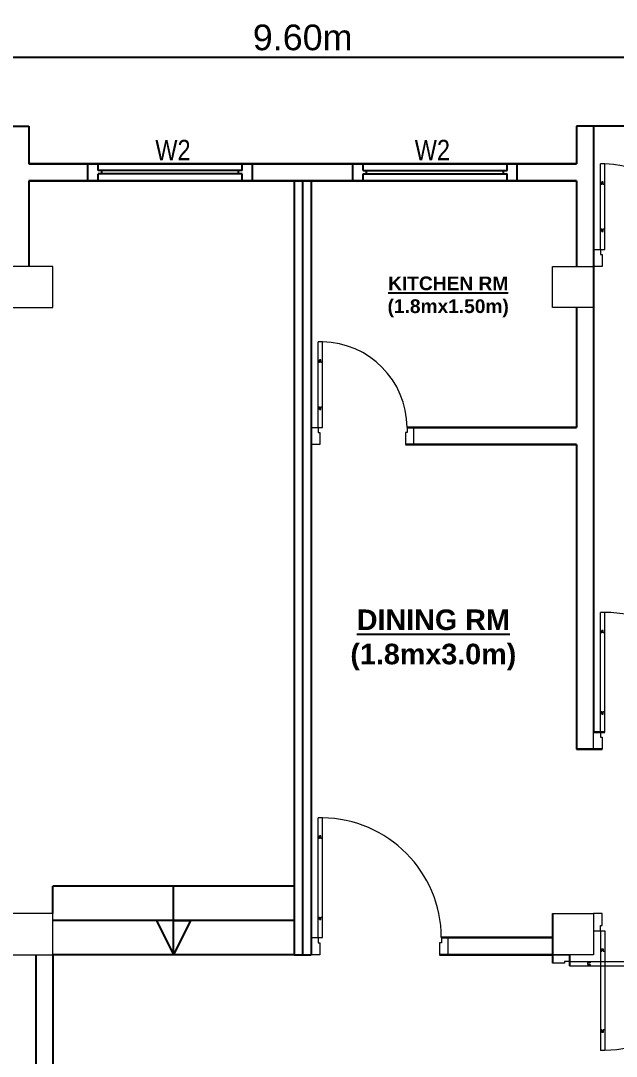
# Model space of a CAD drawing. Header units: inches. Extents: x -4010 to 92088, y -38563 to -1318.
# Drawn here: x 43916.5 to 44090.4, y -29109.9 to -28807.5 of the extents above; entities that cross this region are included whole.
import ezdxf

# ---------------------------------------------------------------- set-up
doc = ezdxf.new("R2010")
doc.units = ezdxf.units.IN
doc.header["$MEASUREMENT"] = 0
doc.header["$PDMODE"] = 99
for name, color, linetype, lineweight in [('1-FOUNDATION DIM', 31, 'Continuous', 5), ('Colour 09', 210, 'Continuous', 9), ('door', 132, 'Continuous', 15), ('RAILING', 2, 'Continuous', 13)]:
    doc.layers.add(name, color=color, linetype=linetype, lineweight=lineweight)
for name, color, linetype in [('Brick wall', 3, 'Continuous'), ('col', 5, 'Continuous'), ('Rod', 1, 'Continuous'), ('TEX', 7, 'Continuous'), ('WINDOOR', 7, 'Continuous')]:
    doc.layers.add(name, color=color, linetype=linetype)
doc.styles.add('ARIAL', font='arial.ttf')
doc.styles.get("Standard").update_dxf_attribs({"font": 'ARIALN.TTF'})
doc.dimstyles.new('3-8', dxfattribs={"dimscale": 1.25, "dimtxt": 6, "dimasz": 2, "dimexe": 0.18, "dimexo": 6, "dimgap": 0, "dimtad": 0, "dimdec": 0, "dimzin": 3, "dimdsep": 46, "dimlunit": 3, "dimtxsty": 'ARIAL', "dimblk": 'DD', "dimcen": 1, "dimse1": 1, "dimse2": 1, "dimclrd": 256, "dimclrt": 256, "dimadec": 0, "dimazin": 0, "dimtfac": 0.5, "dimtdec": 0, "dimtmove": 2, "dimatfit": 0, "dimfxl": 0.18, "dimtvp": 0.75, "dimfrac": 1, "dimtolj": 1, "dimtzin": 0, "dimarcsym": 0})

# ---------------------------------------------------------------- blocks, each defined once
blk = doc.blocks.new('A$C30843580')
at = {"layer": 'Colour 09'}
for p, q in [((0, 12), (12, 12)), ((0, 0), (0, 12)), ((12, 12), (12, 0)), ((12, 0), (0, 0))]:
    blk.add_line(p, q, dxfattribs=at)
blk = doc.blocks.new("Windoo 4'")
at = {"layer": 'WINDOOR'}
for p, q in [((24, 5), (-24, 5)), ((-24, 5), (-24, 0)), ((-21, 5), (-21, 3)), ((24, 5), (21, 5)), ((21, 5), (21, 3)), ((24, 5), (24, 0)), ((24, 0), (-24, 0)), ((-24, 0), (-21, 0)), ((21, 3), (-21, 3)), ((21, 2), (-21, 2)), ((-21, 2), (-21, 0)), ((-20, 3), (-20, 2)), ((20, 3), (20, 2)), ((21, 2), (21, 0)), ((21, 0), (24, 0))]:
    blk.add_line(p, q, dxfattribs=at)
blk = doc.blocks.new('D40')
at = {"layer": 'door'}
for p, q in [((2, 5), (2, 39.97)), ((3.25, 39.97), (2, 39.97)), ((3.25, 5), (3.25, 39.97)), ((2.4, 33.97), (2, 33.97)), ((2.4, 33.97), (2.4, 34.72)), ((2.85, 34.72), (2.4, 34.72)), ((2.85, 33.97), (2.85, 34.72)), ((3.25, 33.97), (2.85, 33.97)), ((2, 11), (2.4, 11)), ((2.4, 10.25), (2.4, 11)), ((2.4, 10.25), (2.85, 10.25)), ((2.85, 10.25), (2.85, 11)), ((2.85, 11), (3.25, 11)), ((0, 0), (0, 5)), ((0, 5), (2, 5)), ((2, 5), (2, 3.5)), ((2, 5), (3.25, 5)), ((2, 3.5), (2.5, 3.5)), ((2.5, 3.5), (2.5, 0)), ((38, 3.5), (37.5, 3.5)), ((37.5, 3.5), (37.5, 0)), ((40, 5), (38, 5)), ((38, 5), (38, 3.5)), ((40, 0), (40, 5)), ((2.5, 0), (0, 0)), ((37.5, 0), (40, 0))]:
    blk.add_line(p, q, dxfattribs=at)
blk.add_arc((2.88, 4.86), 35.12, 0.2318, 89.393, dxfattribs=at)
blk = doc.blocks.new('D30')
at = {"layer": 'door'}
for p, q in [((2, 5), (2, 29.97)), ((3.25, 29.97), (2, 29.97)), ((3.25, 5), (3.25, 29.97)), ((2.4, 23.97), (2.4, 24.72)), ((2.85, 24.72), (2.4, 24.72)), ((2.85, 23.97), (2.85, 24.72)), ((2.4, 23.97), (2, 23.97)), ((3.25, 23.97), (2.85, 23.97)), ((2, 11), (2.4, 11)), ((2.4, 10.25), (2.4, 11)), ((2.4, 10.25), (2.85, 10.25)), ((2.85, 10.25), (2.85, 11)), ((2.85, 11), (3.25, 11)), ((0, 0), (0, 5)), ((0, 5), (2, 5)), ((2, 5), (2, 3.5)), ((2, 5), (3.25, 5)), ((2, 3.5), (2.5, 3.5)), ((2.5, 3.5), (2.5, 0)), ((28, 3.5), (27.5, 3.5)), ((27.5, 3.5), (27.5, 0)), ((30, 5), (28, 5)), ((28, 5), (28, 3.5)), ((30, 0), (30, 5)), ((2.5, 0), (0, 0)), ((27.5, 0), (30, 0))]:
    blk.add_line(p, q, dxfattribs=at)
blk.add_arc((2.89, 4.86), 25.11, 0.3204, 89.1727, dxfattribs=at)
blk = doc.blocks.new('DD')
for p, q in [((0, 1.6), (0, -1.6)), ((-1.6, 0), (1.6, 0))]:
    blk.add_line(p, q)
at = {"const_width": 0.3}
blk.add_lwpolyline([(-0.15, 0, 1), (0.15, 0, 1)], format="xyb", close=True, dxfattribs=at)
blk = doc.blocks.new('*D1060')
at = {"layer": 'col', "lineweight": -2}
blk.add_line((43779.33, -28818.19), (44218.33, -28818.19), dxfattribs=at)
at = {"layer": 'Defpoints', "color": 0}
for p in [(44220.83, -28818.19), (43776.83, -28838.29), (44220.83, -28838.29)]:
    blk.add_point(p, dxfattribs=at)
at = {"layer": 'col', "lineweight": -2, "xscale": 2.5, "yscale": 2.5, "zscale": 2.5, "rotation": 180}
blk.add_blockref('DD', (43776.83, -28818.19), dxfattribs=at)
at = {"layer": 'col', "lineweight": -2, "xscale": 2.5, "yscale": 2.5, "zscale": 2.5}
blk.add_blockref('DD', (44220.83, -28818.19), dxfattribs=at)
at = {"layer": 'col', "insert": (43998.83, -28812.45), "char_height": 7.5, "attachment_point": 5, "style": 'ARIAL'}
blk.add_mtext('\\A1;9.60m', dxfattribs=at)

msp = doc.modelspace()

# ---------------------------------------------------------------- linework, layer by layer
at = {"layer": 'Brick wall'}
for p, q in [((43918.87, -28838.293), (43918.87, -28849.293)), ((44078.79, -28838.293), (44078.79, -28849.293)), ((44083.79, -28838.293), (44083.79, -29015.293)), ((44078.79, -28849.293), (43918.87, -28849.293)), ((43918.87, -28849.293), (44078.79, -28849.293)), ((44083.79, -28849.293), (44083.79, -29015.293)), ((44078.79, -28854.293), (43918.87, -28854.293)), ((43918.87, -28854.293), (43918.87, -28879.293)), ((43918.87, -28854.293), (44078.79, -28854.293)), ((43996.33, -28854.293), (43996.33, -29080.293)), ((43998.83, -28854.293), (43998.83, -29080.293)), ((44001.33, -28854.293), (44001.33, -29080.293)), ((44078.79, -28854.293), (44078.79, -28879.293)), ((44078.79, -28854.293), (44078.79, -28879.293)), ((44078.79, -28891.293), (44078.79, -28926.293)), ((44078.79, -28891.293), (44078.79, -28926.293)), ((44078.79, -28926.293), (44029.33, -28926.293)), ((44029.33, -28926.293), (44078.79, -28926.293)), ((44078.79, -28931.293), (44028.83, -28931.293)), ((44028.83, -28931.293), (44078.79, -28931.293)), ((44078.79, -28931.293), (44078.79, -29020.293)), ((44078.79, -28931.293), (44078.79, -29020.293)), ((44083.79, -29015.293), (44087.04, -29015.293)), ((44087.04, -29015.293), (44083.79, -29015.293)), ((44078.79, -29020.293), (44086.29, -29020.293)), ((44086.29, -29020.293), (44078.79, -29020.293)), ((44071.79, -29068.293), (44071.79, -29082.793)), ((44071.79, -29068.293), (44071.79, -29082.793)), ((44039.33, -29075.293), (44071.79, -29075.293)), ((44071.79, -29075.293), (44039.33, -29075.293)), ((43920.87, -29080.293), (43920.87, -29198.293)), ((43925.87, -29080.293), (43925.87, -29240.293)), ((44038.83, -29080.293), (44071.79, -29080.293)), ((44071.79, -29080.293), (44038.83, -29080.293)), ((44071.79, -29080.293), (44071.79, -29082.793)), ((44076.79, -29080.293), (44076.79, -29083.543)), ((44076.79, -29080.293), (44076.79, -29083.543))]:
    msp.add_line(p, q, dxfattribs=at)
at = {"layer": 'col'}
for p, q in [((43776.83, -28838.293), (43918.87, -28838.293)), ((44220.83, -28838.293), (44078.79, -28838.293)), ((43996.33, -29080.293), (44001.33, -29080.293))]:
    msp.add_line(p, q, dxfattribs=at)
at = {"layer": 'RAILING'}
msp.add_line((43920.87, -29099.293), (43920.87, -29099.293), dxfattribs=at)
at = {"layer": 'Rod'}
for p, q in [((43996.33, -29060.293), (43925.87, -29060.293)), ((43925.87, -29068.293), (43925.87, -29060.293)), ((43961.1, -29080.293), (43961.1, -29060.293)), ((43996.33, -29070.293), (43925.87, -29070.293)), ((43961.1, -29070.293), (43956.1, -29070.293)), ((43956.1, -29070.293), (43961.1, -29080.293)), ((43961.1, -29070.293), (43966.1, -29070.293)), ((43966.1, -29070.293), (43961.1, -29080.293)), ((43996.33, -29080.293), (43925.87, -29080.293))]:
    msp.add_line(p, q, dxfattribs=at)

# ---------------------------------------------------------------- block references
at = {"layer": '1-FOUNDATION DIM'}
for name, p in [('D30', (44083.79, -28879.293)), ('D30', (44001.33, -28931.293)), ('D40', (44083.79, -29020.293)), ('D40', (44001.33, -29080.293)), ('D40', (44001.33, -29080.293))]:
    msp.add_blockref(name, p, dxfattribs=at)
at = {"layer": '1-FOUNDATION DIM', "xscale": -1, "rotation": 180}
msp.add_blockref('D40', (44083.79, -29068.293), dxfattribs=at)
msp.add_blockref('D40', (44083.79, -29068.293), dxfattribs=at)
at = {"layer": '1-FOUNDATION DIM', "rotation": 270}
msp.add_blockref('D40', (44071.79, -29080.293), dxfattribs=at)
at = {"layer": 'Brick wall', "xscale": -1, "rotation": 180}
msp.add_blockref("Windoo 4'", (43960.137, -28849.293), dxfattribs=at)
at = {"layer": 'Brick wall', "rotation": 180}
msp.add_blockref("Windoo 4'", (44037.523, -28849.293), dxfattribs=at)
at = {"layer": 'Colour 09', "xscale": -1}
for p in [(43925.87, -28891.293), (43925.87, -29080.293)]:
    msp.add_blockref('A$C30843580', p, dxfattribs=at)
at = {"layer": 'Colour 09'}
for p in [(44071.79, -28891.293), (44071.79, -28891.293), (44071.79, -29080.293), (44071.79, -29080.293)]:
    msp.add_blockref('A$C30843580', p, dxfattribs=at)

# ---------------------------------------------------------------- texts
at = {"layer": 'TEX', "linetype": 'ByBlock', "char_height": 6, "width": 18.77154}
for insert, attachment_point in [((43955.791, -28842.318), 1), ((44041.868, -28842.318), 3)]:
    msp.add_mtext('W2', dxfattribs=dict(at, insert=insert, attachment_point=attachment_point))
at = {"layer": 'TEX', "attachment_point": 5}
for s, insert, char_height, width in [('{\\fArial|b1|i0|c0|p34;\\LKITCHEN RM\\P\\l(1.8mx1.50m)}', (44041.33, -28888.166), 4, 86.60934), ('{\\fArial|b1|i0|c0|p34;\\LDINING RM\\P\\l(1.8mx3.0m)}', (44036.992, -28988.374), 6, 77.58745)]:
    msp.add_mtext(s, dxfattribs=dict(at, insert=insert, char_height=char_height, width=width))

# ---------------------------------------------------------------- dimensions: what is measured, and where the dimension line sits
at = {"layer": 'col'}
dim = msp.add_linear_dim(base=(44220.83, -28818.194), p1=(43776.83, -28838.293), p2=(44220.83, -28838.293), text='9.60m', dimstyle='3-8', dxfattribs=at)
dim.commit()
dim.dimension.update_dxf_attribs({"geometry": '*D1060', "text_midpoint": (43998.83, -28812.45)})

doc.saveas('drawing.dxf')
